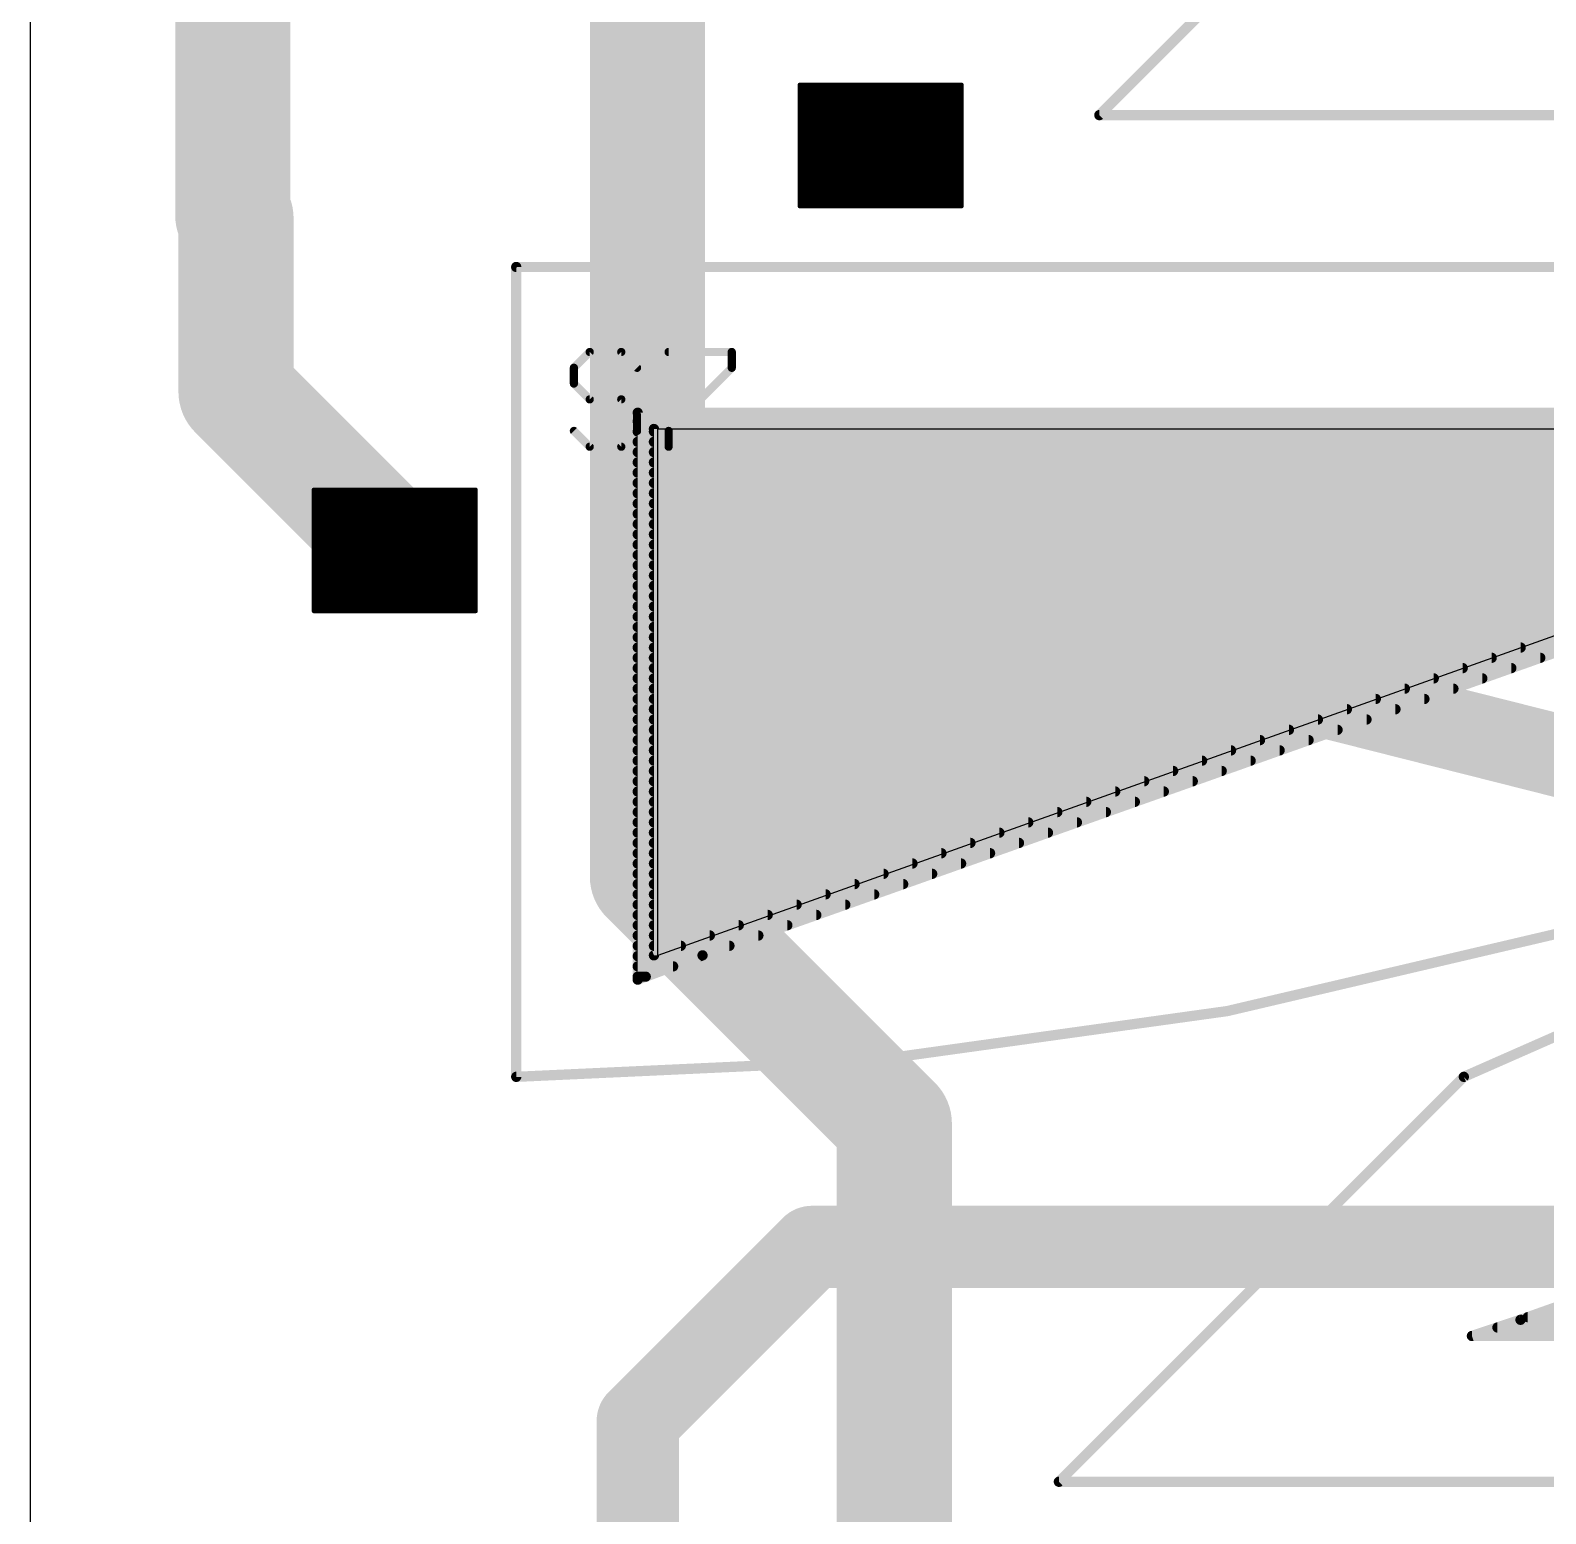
# Model space of a CAD drawing. Extents: x 0 to 82, y 0 to 110.
# Drawn here: x 0 to 18.71, y 22.11 to 40.42 of the extents above; entities that cross this region are included whole.
import ezdxf

# ---------------------------------------------------------------- set-up
doc = ezdxf.new("R2010")
doc.units = 0
for name, color, linetype in [('1', 22, 'CONTINUOUS'), ('16', 175, 'CONTINUOUS'), ('17', 82, 'CONTINUOUS'), ('18', 82, 'CONTINUOUS'), ('20', 7, 'CONTINUOUS'), ('21', 253, 'CONTINUOUS'), ('23', 7, 'CONTINUOUS'), ('25', 253, 'CONTINUOUS'), ('29', 253, 'CONTINUOUS'), ('30', 253, 'CONTINUOUS'), ('31', 253, 'CONTINUOUS')]:
    doc.layers.add(name, color=color, linetype=linetype)

# ---------------------------------------------------------------- blocks, each defined once
blk = doc.blocks.new('ROUNDP')
at = {"const_width": 0.5}
blk.add_lwpolyline([(0, -0.25, 1), (0, 0.25, 1), (0, -0.25)], format="xyb", dxfattribs=at)
blk = doc.blocks.new('RECT')
blk.add_solid([(-0.5, -0.5), (0.5, -0.5), (-0.5, 0.5), (0.5, 0.5)])
blk = doc.blocks.new('ROUNDV')
at = {"const_width": 0.5}
blk.add_lwpolyline([(0, -0.25, 1), (0, 0.25, 1), (0, -0.25)], format="xyb", dxfattribs=at)

msp = doc.modelspace()

# ---------------------------------------------------------------- linework, layer by layer
at = {"layer": '1'}
for p, q in [((7.75, 35.5), (24.5172, 35.5)), ((7.75, 29), (7.75, 35.5)), ((24.6017, 35.0065), (7.75, 29))]:
    msp.add_line(p, q, dxfattribs=at)
for points, const_width in [([(2.54, 38.1), (2.54, 35.96)], 1.4224), ([(2.54, 35.96), (4.5, 34)], 1.4224), ([(5.5, 34.75), (3.5, 34.75)], 0.05), ([(3.5, 34.75), (3.5, 33.25)], 0.05), ([(5.5, 34.75), (3.5, 34.75)], 0.05), ([(5.5, 34.7), (3.5, 34.7)], 0.05), ([(5.5, 34.65), (3.5, 34.65)], 0.05), ([(5.5, 34.6), (3.5, 34.6)], 0.05), ([(5.5, 33.25), (5.5, 34.75)], 0.05), ([(5.5, 34.55), (3.5, 34.55)], 0.05), ([(5.5, 34.5), (3.5, 34.5)], 0.05), ([(5.5, 34.45), (3.5, 34.45)], 0.05), ([(5.5, 34.4), (3.5, 34.4)], 0.05), ([(5.5, 34.35), (3.5, 34.35)], 0.05), ([(5.5, 34.3), (3.5, 34.3)], 0.05), ([(5.5, 34.25), (3.5, 34.25)], 0.05), ([(5.5, 34.2), (3.5, 34.2)], 0.05), ([(5.5, 34.15), (3.5, 34.15)], 0.05), ([(5.5, 34.1), (3.5, 34.1)], 0.05), ([(5.5, 34.05), (3.5, 34.05)], 0.05), ([(5.5, 34), (3.5, 34)], 0.05), ([(5.5, 33.95), (3.5, 33.95)], 0.05), ([(5.5, 33.9), (3.5, 33.9)], 0.05), ([(5.5, 33.85), (3.5, 33.85)], 0.05), ([(5.5, 33.8), (3.5, 33.8)], 0.05), ([(5.5, 33.75), (3.5, 33.75)], 0.05), ([(5.5, 33.7), (3.5, 33.7)], 0.05), ([(5.5, 33.65), (3.5, 33.65)], 0.05), ([(5.5, 33.6), (3.5, 33.6)], 0.05), ([(5.5, 33.55), (3.5, 33.55)], 0.05), ([(5.5, 33.5), (3.5, 33.5)], 0.05), ([(5.5, 33.45), (3.5, 33.45)], 0.05), ([(5.5, 33.4), (3.5, 33.4)], 0.05), ([(5.5, 33.35), (3.5, 33.35)], 0.05), ([(5.5, 33.3), (3.5, 33.3)], 0.05), ([(3.5, 33.25), (5.5, 33.25)], 0.05), ([(14.732, 32.512), (8.6, 32.4)], 1.016), ([(7.5, 23.248), (9.652, 25.4)], 1.016), ([(9.652, 25.4), (25.908, 25.4)], 1.016), ([(7.5, 16), (7.5, 23.248)], 1.016)]:
    msp.add_lwpolyline(points, dxfattribs=dict(at, const_width=const_width))
for points, const_width in [([(2.8956, 38.1, 1), (2.1844, 38.1)], 0.7112), ([(2.7914, 36.2114, 1), (2.2886, 35.7086)], 0.7112), ([(2.1844, 35.96, 1), (2.8956, 35.96)], 0.7112), ([(3.5, 34.7625, 1), (3.5, 34.7375)], 0.025), ([(3.5125, 34.75, 1), (3.4875, 34.75)], 0.025), ([(3.5, 34.7625, 1), (3.5, 34.7375)], 0.025), ([(3.5, 34.7125, 1), (3.5, 34.6875)], 0.025), ([(3.5, 34.6625, 1), (3.5, 34.6375)], 0.025), ([(3.5, 34.6125, 1), (3.5, 34.5875)], 0.025), ([(5.5125, 34.75, 1), (5.4875, 34.75)], 0.025), ([(5.5, 34.7375, 1), (5.5, 34.7625)], 0.025), ([(5.5, 34.7375, 1), (5.5, 34.7625)], 0.025), ([(5.5, 34.6875, 1), (5.5, 34.7125)], 0.025), ([(5.5, 34.6375, 1), (5.5, 34.6625)], 0.025), ([(5.5, 34.5875, 1), (5.5, 34.6125)], 0.025), ([(3.5, 34.5625, 1), (3.5, 34.5375)], 0.025), ([(3.5, 34.5125, 1), (3.5, 34.4875)], 0.025), ([(3.5, 34.4625, 1), (3.5, 34.4375)], 0.025), ([(4.2486, 33.7486, 1), (4.7514, 34.2514)], 0.7112), ([(5.5, 34.5375, 1), (5.5, 34.5625)], 0.025), ([(5.5, 34.4875, 1), (5.5, 34.5125)], 0.025), ([(5.5, 34.4375, 1), (5.5, 34.4625)], 0.025), ([(3.5, 34.4125, 1), (3.5, 34.3875)], 0.025), ([(3.5, 34.3625, 1), (3.5, 34.3375)], 0.025), ([(3.5, 34.3125, 1), (3.5, 34.2875)], 0.025), ([(3.5, 34.2625, 1), (3.5, 34.2375)], 0.025), ([(5.5, 34.3875, 1), (5.5, 34.4125)], 0.025), ([(5.5, 34.3375, 1), (5.5, 34.3625)], 0.025), ([(5.5, 34.2875, 1), (5.5, 34.3125)], 0.025), ([(5.5, 34.2375, 1), (5.5, 34.2625)], 0.025), ([(3.5, 34.2125, 1), (3.5, 34.1875)], 0.025), ([(3.5, 34.1625, 1), (3.5, 34.1375)], 0.025), ([(3.5, 34.1125, 1), (3.5, 34.0875)], 0.025), ([(3.5, 34.0625, 1), (3.5, 34.0375)], 0.025), ([(5.5, 34.1875, 1), (5.5, 34.2125)], 0.025), ([(5.5, 34.1375, 1), (5.5, 34.1625)], 0.025), ([(5.5, 34.0875, 1), (5.5, 34.1125)], 0.025), ([(5.5, 34.0375, 1), (5.5, 34.0625)], 0.025), ([(3.5, 34.0125, 1), (3.5, 33.9875)], 0.025), ([(3.5, 33.9625, 1), (3.5, 33.9375)], 0.025), ([(3.5, 33.9125, 1), (3.5, 33.8875)], 0.025), ([(3.5, 33.8625, 1), (3.5, 33.8375)], 0.025), ([(5.5, 33.9875, 1), (5.5, 34.0125)], 0.025), ([(5.5, 33.9375, 1), (5.5, 33.9625)], 0.025), ([(5.5, 33.8875, 1), (5.5, 33.9125)], 0.025), ([(5.5, 33.8375, 1), (5.5, 33.8625)], 0.025), ([(3.5, 33.8125, 1), (3.5, 33.7875)], 0.025), ([(3.5, 33.7625, 1), (3.5, 33.7375)], 0.025), ([(3.5, 33.7125, 1), (3.5, 33.6875)], 0.025), ([(5.5, 33.7875, 1), (5.5, 33.8125)], 0.025), ([(5.5, 33.7375, 1), (5.5, 33.7625)], 0.025), ([(5.5, 33.6875, 1), (5.5, 33.7125)], 0.025), ([(3.5, 33.6625, 1), (3.5, 33.6375)], 0.025), ([(3.5, 33.6125, 1), (3.5, 33.5875)], 0.025), ([(3.5, 33.5625, 1), (3.5, 33.5375)], 0.025), ([(3.5, 33.5125, 1), (3.5, 33.4875)], 0.025), ([(5.5, 33.6375, 1), (5.5, 33.6625)], 0.025), ([(5.5, 33.5875, 1), (5.5, 33.6125)], 0.025), ([(5.5, 33.5375, 1), (5.5, 33.5625)], 0.025), ([(5.5, 33.4875, 1), (5.5, 33.5125)], 0.025), ([(3.5, 33.4625, 1), (3.5, 33.4375)], 0.025), ([(3.5, 33.4125, 1), (3.5, 33.3875)], 0.025), ([(3.5, 33.3625, 1), (3.5, 33.3375)], 0.025), ([(3.5, 33.3125, 1), (3.5, 33.2875)], 0.025), ([(5.5, 33.4375, 1), (5.5, 33.4625)], 0.025), ([(5.5, 33.3875, 1), (5.5, 33.4125)], 0.025), ([(5.5, 33.3375, 1), (5.5, 33.3625)], 0.025), ([(5.5, 33.2875, 1), (5.5, 33.3125)], 0.025), ([(3.5, 33.2625, 1), (3.5, 33.2375)], 0.025), ([(3.4875, 33.25, 1), (3.5125, 33.25)], 0.025), ([(5.4875, 33.25, 1), (5.5125, 33.25)], 0.025), ([(5.5, 33.2375, 1), (5.5, 33.2625)], 0.025), ([(14.7366, 32.258, 1), (14.7274, 32.766)], 0.508), ([(8.5954, 32.654, 1), (8.6046, 32.146)], 0.508), ([(9.652, 25.654, 1), (9.652, 25.146)], 0.508), ([(9.8316, 25.2204, 1), (9.4724, 25.5796)], 0.508), ([(7.754, 23.248, 1), (7.246, 23.248)], 0.508), ([(7.3204, 23.4276, 1), (7.6796, 23.0684)], 0.508)]:
    msp.add_lwpolyline(points, format="xyb", dxfattribs=dict(at, const_width=const_width))
at = {"layer": '16'}
for points, const_width in [([(2.5, 59.944), (2.5, 38.14)], 1.4224), ([(7.62, 42.164), (7.62, 29.972)], 1.4224), ([(2.5, 38.14), (2.54, 38.1)], 1.016), ([(40.5, 26), (14.732, 32.512)], 1.016), ([(7.62, 29.972), (10.668, 26.924)], 1.4224), ([(10.668, 26.924), (10.668, 15.748)], 1.4224)]:
    msp.add_lwpolyline(points, dxfattribs=dict(at, const_width=const_width))
for points, const_width in [([(2.6796, 38.3196, 1), (2.3204, 37.9604)], 0.508), ([(2.1444, 38.14, 1), (2.8556, 38.14)], 0.7112), ([(2.3604, 37.9204, 1), (2.7196, 38.2796)], 0.508), ([(14.7942, 32.7583, 1), (14.6698, 32.2657)], 0.508), ([(7.8714, 30.2234, 1), (7.3686, 29.7206)], 0.7112), ([(7.2644, 29.972, 1), (7.9756, 29.972)], 0.7112), ([(11.0236, 26.924, 1), (10.3124, 26.924)], 0.7112), ([(10.4166, 26.6726, 1), (10.9194, 27.1754)], 0.7112)]:
    msp.add_lwpolyline(points, format="xyb", dxfattribs=dict(at, const_width=const_width))
at = {"layer": '20'}
msp.add_line((0, 109.5), (0, 0), dxfattribs=at)
at = {"layer": '21', "const_width": 0.127}
for points in [[(18.2, 44.375), (13.2, 39.375)], [(13.2, 39.375), (39.5, 39.375)], [(32.3, 37.5), (6, 37.5)], [(6, 37.5), (6, 27.5)], [(17.7, 27.5), (12.7, 22.5)], [(12.7, 22.5), (39, 22.5)]]:
    msp.add_lwpolyline(points, dxfattribs=at)
at = {"layer": '21'}
for points, const_width in [([(13.1775, 39.3975, 1), (13.2225, 39.3525)], 0.0635), ([(13.2, 39.4068, 1), (13.2, 39.3432)], 0.0635), ([(6, 37.5318, 1), (6, 37.4682)], 0.0635), ([(6.0317, 37.5, 1), (5.9683, 37.5)], 0.0635), ([(6, 27.5, 0.1158), (27.3, 32.5)], 0.127), ([(39, 32.5, 0.1158), (17.7, 27.5)], 0.127), ([(6, 27.5317, 1), (6, 27.4683)], 0.0635), ([(5.9683, 27.5, 1), (6.0317, 27.5)], 0.0635), ([(17.6859, 27.5284, 1), (17.7141, 27.4716)], 0.0635), ([(17.7225, 27.4775, 1), (17.6775, 27.5225)], 0.0635), ([(12.6775, 22.5225, 1), (12.7225, 22.4775)], 0.0635), ([(12.7, 22.5317, 1), (12.7, 22.4683)], 0.0635)]:
    msp.add_lwpolyline(points, format="xyb", dxfattribs=dict(at, const_width=const_width))
at = {"layer": '23'}
msp.add_point((6, 37.5), dxfattribs=at)
at = {"layer": '25', "const_width": 0.1016}
for points in [[(6.9069, 36.4502), (6.712, 36.2553)], [(7.2967, 36.4502), (6.9069, 36.4502)], [(7.4916, 36.2553), (7.2967, 36.4502)], [(7.8814, 36.4502), (8.661, 36.4502)], [(8.661, 36.4502), (8.661, 36.2553)], [(6.712, 36.2553), (6.712, 36.0604)], [(8.661, 36.2553), (7.8814, 35.4757)], [(6.712, 36.0604), (6.9069, 35.8655)], [(6.9069, 35.8655), (7.2967, 35.8655)], [(7.2967, 35.8655), (7.4916, 35.6706)], [(7.4916, 35.6706), (7.4916, 35.4757)], [(6.9069, 35.2808), (6.712, 35.4757)], [(7.4916, 35.4757), (7.2967, 35.2808)], [(7.8814, 35.4757), (7.8814, 35.2808)], [(7.2967, 35.2808), (6.9069, 35.2808)]]:
    msp.add_lwpolyline(points, dxfattribs=at)
at = {"layer": '25', "const_width": 0.0508}
for points in [[(6.9069, 36.4756, 1), (6.9069, 36.4248)], [(6.9249, 36.4322, 1), (6.8889, 36.4682)], [(7.3147, 36.4682, 1), (7.2787, 36.4322)], [(7.2967, 36.4248, 1), (7.2967, 36.4756)], [(7.8814, 36.4756, 1), (7.8814, 36.4248)], [(8.6864, 36.4502, 1), (8.6356, 36.4502)], [(8.661, 36.4248, 1), (8.661, 36.4756)], [(6.7374, 36.2553, 1), (6.6866, 36.2553)], [(8.679, 36.2373, 1), (8.643, 36.2733)], [(6.694, 36.2733, 1), (6.73, 36.2373)], [(7.4736, 36.2373, 1), (7.5096, 36.2733)], [(8.6356, 36.2553, 1), (8.6864, 36.2553)], [(6.73, 36.0784, 1), (6.694, 36.0424)], [(6.6866, 36.0604, 1), (6.7374, 36.0604)], [(6.9069, 35.8909, 1), (6.9069, 35.8401)], [(6.8889, 35.8475, 1), (6.9249, 35.8835)], [(7.3147, 35.8835, 1), (7.2787, 35.8475)], [(7.2967, 35.8401, 1), (7.2967, 35.8909)], [(7.517, 35.6706, 1), (7.4662, 35.6706)], [(7.4736, 35.6526, 1), (7.5096, 35.6886)], [(6.73, 35.4937, 1), (6.694, 35.4577)], [(7.4662, 35.4757, 1), (7.517, 35.4757)], [(7.5096, 35.4577, 1), (7.4736, 35.4937)], [(7.8634, 35.4937, 1), (7.8994, 35.4577)], [(7.9068, 35.4757, 1), (7.856, 35.4757)], [(6.9069, 35.3062, 1), (6.9069, 35.2554)], [(6.8889, 35.2628, 1), (6.9249, 35.2988)], [(7.2787, 35.2988, 1), (7.3147, 35.2628)], [(7.2967, 35.2554, 1), (7.2967, 35.3062)], [(7.856, 35.2808, 1), (7.9068, 35.2808)]]:
    msp.add_lwpolyline(points, format="xyb", dxfattribs=at)
at = {"layer": '29'}
for points, const_width in [([(11.5, 39.75), (9.5, 39.75)], 0.05), ([(9.5, 39.75), (9.5, 38.25)], 0.05), ([(11.5, 39.75), (9.5, 39.75)], 0.05), ([(11.5, 39.7), (9.5, 39.7)], 0.05), ([(11.5, 39.65), (9.5, 39.65)], 0.05), ([(11.5, 38.25), (11.5, 39.75)], 0.05), ([(11.5, 39.6), (9.5, 39.6)], 0.05), ([(11.5, 39.55), (9.5, 39.55)], 0.05), ([(11.5, 39.5), (9.5, 39.5)], 0.05), ([(11.5, 39.45), (9.5, 39.45)], 0.05), ([(11.5, 39.4), (9.5, 39.4)], 0.05), ([(11.5, 39.35), (9.5, 39.35)], 0.05), ([(11.5, 39.3), (9.5, 39.3)], 0.05), ([(11.5, 39.25), (9.5, 39.25)], 0.05), ([(11.5, 39.2), (9.5, 39.2)], 0.05), ([(11.5, 39.15), (9.5, 39.15)], 0.05), ([(11.5, 39.1), (9.5, 39.1)], 0.05), ([(11.5, 39.05), (9.5, 39.05)], 0.05), ([(11.5, 39), (9.5, 39)], 0.05), ([(11.5, 38.95), (9.5, 38.95)], 0.05), ([(11.5, 38.9), (9.5, 38.9)], 0.05), ([(11.5, 38.85), (9.5, 38.85)], 0.05), ([(11.5, 38.8), (9.5, 38.8)], 0.05), ([(11.5, 38.75), (9.5, 38.75)], 0.05), ([(11.5, 38.7), (9.5, 38.7)], 0.05), ([(11.5, 38.65), (9.5, 38.65)], 0.05), ([(11.5, 38.6), (9.5, 38.6)], 0.05), ([(11.5, 38.55), (9.5, 38.55)], 0.05), ([(11.5, 38.5), (9.5, 38.5)], 0.05), ([(11.5, 38.45), (9.5, 38.45)], 0.05), ([(11.5, 38.4), (9.5, 38.4)], 0.05), ([(11.5, 38.35), (9.5, 38.35)], 0.05), ([(11.5, 38.3), (9.5, 38.3)], 0.05), ([(9.5, 38.25), (11.5, 38.25)], 0.05), ([(7.5, 35.7), (7.5, 28.7)], 0.127), ([(27.2, 35.7), (7.5, 35.7)], 0.127), ([(26.885, 35.595), (7.5, 35.595)], 0.127), ([(8.3, 29), (26.6, 35.5)], 0.127), ([(26.5099, 35.468), (7.5, 35.468)], 0.127), ([(26.1524, 35.341), (7.5, 35.341)], 0.127), ([(25.7948, 35.214), (7.5, 35.214)], 0.127), ([(25.4372, 35.087), (7.5, 35.087)], 0.127), ([(25.0797, 34.96), (7.5, 34.96)], 0.127), ([(24.7221, 34.833), (7.5, 34.833)], 0.127), ([(24.3646, 34.706), (7.5, 34.706)], 0.127), ([(24.007, 34.579), (7.5, 34.579)], 0.127), ([(23.6495, 34.452), (7.5, 34.452)], 0.127), ([(23.2919, 34.325), (7.5, 34.325)], 0.127), ([(22.9344, 34.198), (7.5, 34.198)], 0.127), ([(22.5768, 34.071), (7.5, 34.071)], 0.127), ([(22.2193, 33.944), (7.5, 33.944)], 0.127), ([(21.8617, 33.817), (7.5, 33.817)], 0.127), ([(21.5042, 33.69), (7.5, 33.69)], 0.127), ([(21.1466, 33.563), (7.5, 33.563)], 0.127), ([(20.789, 33.436), (7.5, 33.436)], 0.127), ([(20.4315, 33.309), (7.5, 33.309)], 0.127), ([(20.0739, 33.182), (7.5, 33.182)], 0.127), ([(19.7164, 33.055), (7.5, 33.055)], 0.127), ([(19.3588, 32.928), (7.5, 32.928)], 0.127), ([(19.0013, 32.801), (7.5, 32.801)], 0.127), ([(18.6437, 32.674), (7.5, 32.674)], 0.127), ([(18.2862, 32.547), (7.5, 32.547)], 0.127), ([(17.9286, 32.42), (7.5, 32.42)], 0.127), ([(17.5711, 32.293), (7.5, 32.293)], 0.127), ([(17.2135, 32.166), (7.5, 32.166)], 0.127), ([(16.856, 32.039), (7.5, 32.039)], 0.127), ([(16.4984, 31.912), (7.5, 31.912)], 0.127), ([(16.1408, 31.785), (7.5, 31.785)], 0.127), ([(15.7833, 31.658), (7.5, 31.658)], 0.127), ([(15.4257, 31.531), (7.5, 31.531)], 0.127), ([(15.0682, 31.404), (7.5, 31.404)], 0.127), ([(14.7106, 31.277), (7.5, 31.277)], 0.127), ([(14.3531, 31.15), (7.5, 31.15)], 0.127), ([(13.9955, 31.023), (7.5, 31.023)], 0.127), ([(36.7, 31), (18.4, 24.5)], 0.127), ([(13.638, 30.896), (7.5, 30.896)], 0.127), ([(13.2804, 30.769), (7.5, 30.769)], 0.127), ([(12.9229, 30.642), (7.5, 30.642)], 0.127), ([(12.5653, 30.515), (7.5, 30.515)], 0.127), ([(12.2078, 30.388), (7.5, 30.388)], 0.127), ([(11.8502, 30.261), (7.5, 30.261)], 0.127), ([(11.4926, 30.134), (7.5, 30.134)], 0.127), ([(11.1351, 30.007), (7.5, 30.007)], 0.127), ([(10.7775, 29.88), (7.5, 29.88)], 0.127), ([(10.42, 29.753), (7.5, 29.753)], 0.127), ([(10.0624, 29.626), (7.5, 29.626)], 0.127), ([(9.7049, 29.499), (7.5, 29.499)], 0.127), ([(9.3473, 29.372), (7.5, 29.372)], 0.127), ([(8.9898, 29.245), (7.5, 29.245)], 0.127), ([(8.6322, 29.118), (7.5, 29.118)], 0.127), ([(7.5, 28.7), (8.3, 29)], 0.127), ([(8.276, 28.991), (7.5, 28.991)], 0.127), ([(7.9373, 28.864), (7.5, 28.864)], 0.127), ([(7.5987, 28.737), (7.5, 28.737)], 0.127), ([(18.4, 24.5), (17.8, 24.3)], 0.127), ([(18.4901, 24.532), (37.5, 24.532)], 0.127), ([(17.8, 24.3), (37.5, 24.3)], 0.127), ([(18.115, 24.405), (37.5, 24.405)], 0.127)]:
    msp.add_lwpolyline(points, dxfattribs=dict(at, const_width=const_width))
for points, const_width in [([(9.5, 39.7625, 1), (9.5, 39.7375)], 0.025), ([(9.5125, 39.75, 1), (9.4875, 39.75)], 0.025), ([(9.5, 39.7625, 1), (9.5, 39.7375)], 0.025), ([(9.5, 39.7125, 1), (9.5, 39.6875)], 0.025), ([(9.5, 39.6625, 1), (9.5, 39.6375)], 0.025), ([(11.5125, 39.75, 1), (11.4875, 39.75)], 0.025), ([(11.5, 39.7375, 1), (11.5, 39.7625)], 0.025), ([(11.5, 39.7375, 1), (11.5, 39.7625)], 0.025), ([(11.5, 39.6875, 1), (11.5, 39.7125)], 0.025), ([(11.5, 39.6375, 1), (11.5, 39.6625)], 0.025), ([(9.5, 39.6125, 1), (9.5, 39.5875)], 0.025), ([(9.5, 39.5625, 1), (9.5, 39.5375)], 0.025), ([(9.5, 39.5125, 1), (9.5, 39.4875)], 0.025), ([(11.5, 39.5875, 1), (11.5, 39.6125)], 0.025), ([(11.5, 39.5375, 1), (11.5, 39.5625)], 0.025), ([(11.5, 39.4875, 1), (11.5, 39.5125)], 0.025), ([(9.5, 39.4625, 1), (9.5, 39.4375)], 0.025), ([(9.5, 39.4125, 1), (9.5, 39.3875)], 0.025), ([(9.5, 39.3625, 1), (9.5, 39.3375)], 0.025), ([(9.5, 39.3125, 1), (9.5, 39.2875)], 0.025), ([(11.5, 39.4375, 1), (11.5, 39.4625)], 0.025), ([(11.5, 39.3875, 1), (11.5, 39.4125)], 0.025), ([(11.5, 39.3375, 1), (11.5, 39.3625)], 0.025), ([(11.5, 39.2875, 1), (11.5, 39.3125)], 0.025), ([(9.5, 39.2625, 1), (9.5, 39.2375)], 0.025), ([(9.5, 39.2125, 1), (9.5, 39.1875)], 0.025), ([(9.5, 39.1625, 1), (9.5, 39.1375)], 0.025), ([(9.5, 39.1125, 1), (9.5, 39.0875)], 0.025), ([(11.5, 39.2375, 1), (11.5, 39.2625)], 0.025), ([(11.5, 39.1875, 1), (11.5, 39.2125)], 0.025), ([(11.5, 39.1375, 1), (11.5, 39.1625)], 0.025), ([(11.5, 39.0875, 1), (11.5, 39.1125)], 0.025), ([(9.5, 39.0625, 1), (9.5, 39.0375)], 0.025), ([(9.5, 39.0125, 1), (9.5, 38.9875)], 0.025), ([(9.5, 38.9625, 1), (9.5, 38.9375)], 0.025), ([(9.5, 38.9125, 1), (9.5, 38.8875)], 0.025), ([(11.5, 39.0375, 1), (11.5, 39.0625)], 0.025), ([(11.5, 38.9875, 1), (11.5, 39.0125)], 0.025), ([(11.5, 38.9375, 1), (11.5, 38.9625)], 0.025), ([(11.5, 38.8875, 1), (11.5, 38.9125)], 0.025), ([(9.5, 38.8625, 1), (9.5, 38.8375)], 0.025), ([(9.5, 38.8125, 1), (9.5, 38.7875)], 0.025), ([(9.5, 38.7625, 1), (9.5, 38.7375)], 0.025), ([(11.5, 38.8375, 1), (11.5, 38.8625)], 0.025), ([(11.5, 38.7875, 1), (11.5, 38.8125)], 0.025), ([(11.5, 38.7375, 1), (11.5, 38.7625)], 0.025), ([(9.5, 38.7125, 1), (9.5, 38.6875)], 0.025), ([(9.5, 38.6625, 1), (9.5, 38.6375)], 0.025), ([(9.5, 38.6125, 1), (9.5, 38.5875)], 0.025), ([(9.5, 38.5625, 1), (9.5, 38.5375)], 0.025), ([(11.5, 38.6875, 1), (11.5, 38.7125)], 0.025), ([(11.5, 38.6375, 1), (11.5, 38.6625)], 0.025), ([(11.5, 38.5875, 1), (11.5, 38.6125)], 0.025), ([(11.5, 38.5375, 1), (11.5, 38.5625)], 0.025), ([(9.5, 38.5125, 1), (9.5, 38.4875)], 0.025), ([(9.5, 38.4625, 1), (9.5, 38.4375)], 0.025), ([(9.5, 38.4125, 1), (9.5, 38.3875)], 0.025), ([(9.5, 38.3625, 1), (9.5, 38.3375)], 0.025), ([(11.5, 38.4875, 1), (11.5, 38.5125)], 0.025), ([(11.5, 38.4375, 1), (11.5, 38.4625)], 0.025), ([(11.5, 38.3875, 1), (11.5, 38.4125)], 0.025), ([(11.5, 38.3375, 1), (11.5, 38.3625)], 0.025), ([(9.5, 38.3125, 1), (9.5, 38.2875)], 0.025), ([(9.5, 38.2625, 1), (9.5, 38.2375)], 0.025), ([(9.4875, 38.25, 1), (9.5125, 38.25)], 0.025), ([(11.4875, 38.25, 1), (11.5125, 38.25)], 0.025), ([(11.5, 38.2875, 1), (11.5, 38.3125)], 0.025), ([(11.5, 38.2375, 1), (11.5, 38.2625)], 0.025), ([(7.5, 35.7318, 1), (7.5, 35.6683)], 0.0635), ([(7.5317, 35.7, 1), (7.4683, 35.7)], 0.0635), ([(7.5, 35.6268, 1), (7.5, 35.5632)], 0.0635), ([(7.5, 35.3728, 1), (7.5, 35.3092)], 0.0635), ([(7.5, 35.4998, 1), (7.5, 35.4363)], 0.0635), ([(7.5, 35.2458, 1), (7.5, 35.1822)], 0.0635), ([(7.5, 34.9918, 1), (7.5, 34.9282)], 0.0635), ([(7.5, 35.1188, 1), (7.5, 35.0553)], 0.0635), ([(7.5, 34.8648, 1), (7.5, 34.8012)], 0.0635), ([(7.5, 34.6108, 1), (7.5, 34.5472)], 0.0635), ([(7.5, 34.7378, 1), (7.5, 34.6743)], 0.0635), ([(7.5, 34.4838, 1), (7.5, 34.4202)], 0.0635), ([(7.5, 34.3568, 1), (7.5, 34.2933)], 0.0635), ([(7.5, 34.2298, 1), (7.5, 34.1662)], 0.0635), ([(7.5, 34.1028, 1), (7.5, 34.0393)], 0.0635), ([(7.5, 33.9758, 1), (7.5, 33.9123)], 0.0635), ([(7.5, 33.8488, 1), (7.5, 33.7852)], 0.0635), ([(7.5, 33.7218, 1), (7.5, 33.6583)], 0.0635), ([(7.5, 33.5948, 1), (7.5, 33.5312)], 0.0635), ([(7.5, 33.4678, 1), (7.5, 33.4042)], 0.0635), ([(7.5, 33.3408, 1), (7.5, 33.2773)], 0.0635), ([(7.5, 33.2138, 1), (7.5, 33.1502)], 0.0635), ([(7.5, 33.0868, 1), (7.5, 33.0232)], 0.0635), ([(7.5, 32.9598, 1), (7.5, 32.8963)], 0.0635), ([(7.5, 32.8328, 1), (7.5, 32.7692)], 0.0635), ([(7.5, 32.7058, 1), (7.5, 32.6422)], 0.0635), ([(7.5, 32.5788, 1), (7.5, 32.5153)], 0.0635), ([(18.2862, 32.5153, 1), (18.2862, 32.5788)], 0.0635), ([(18.6437, 32.6422, 1), (18.6437, 32.7058)], 0.0635), ([(7.5, 32.4518, 1), (7.5, 32.3882)], 0.0635), ([(17.9286, 32.3882, 1), (17.9286, 32.4518)], 0.0635), ([(7.5, 32.3248, 1), (7.5, 32.2612)], 0.0635), ([(7.5, 32.1978, 1), (7.5, 32.1343)], 0.0635), ([(17.2135, 32.1343, 1), (17.2135, 32.1978)], 0.0635), ([(17.5711, 32.2612, 1), (17.5711, 32.3248)], 0.0635), ([(7.5, 32.0708, 1), (7.5, 32.0072)], 0.0635), ([(16.856, 32.0072, 1), (16.856, 32.0708)], 0.0635), ([(7.5, 31.9438, 1), (7.5, 31.8803)], 0.0635), ([(7.5, 31.8167, 1), (7.5, 31.7533)], 0.0635), ([(16.1408, 31.7533, 1), (16.1408, 31.8167)], 0.0635), ([(16.4984, 31.8803, 1), (16.4984, 31.9438)], 0.0635), ([(7.5, 31.6898, 1), (7.5, 31.6263)], 0.0635), ([(15.7833, 31.6263, 1), (15.7833, 31.6898)], 0.0635), ([(7.5, 31.5628, 1), (7.5, 31.4993)], 0.0635), ([(7.5, 31.4357, 1), (7.5, 31.3723)], 0.0635), ([(15.0682, 31.3723, 1), (15.0682, 31.4357)], 0.0635), ([(15.4257, 31.4993, 1), (15.4257, 31.5628)], 0.0635), ([(7.5, 31.3087, 1), (7.5, 31.2453)], 0.0635), ([(14.7106, 31.2453, 1), (14.7106, 31.3087)], 0.0635), ([(7.5, 31.1818, 1), (7.5, 31.1183)], 0.0635), ([(7.5, 31.0548, 1), (7.5, 30.9913)], 0.0635), ([(13.9955, 30.9913, 1), (13.9955, 31.0548)], 0.0635), ([(14.3531, 31.1183, 1), (14.3531, 31.1818)], 0.0635), ([(7.5, 30.9277, 1), (7.5, 30.8643)], 0.0635), ([(13.638, 30.8643, 1), (13.638, 30.9277)], 0.0635), ([(7.5, 30.8008, 1), (7.5, 30.7373)], 0.0635), ([(7.5, 30.6738, 1), (7.5, 30.6103)], 0.0635), ([(12.9229, 30.6103, 1), (12.9229, 30.6738)], 0.0635), ([(13.2804, 30.7373, 1), (13.2804, 30.8008)], 0.0635), ([(7.5, 30.5467, 1), (7.5, 30.4833)], 0.0635), ([(12.5653, 30.4833, 1), (12.5653, 30.5467)], 0.0635), ([(7.5, 30.4198, 1), (7.5, 30.3563)], 0.0635), ([(7.5, 30.2928, 1), (7.5, 30.2293)], 0.0635), ([(11.8502, 30.2293, 1), (11.8502, 30.2928)], 0.0635), ([(12.2078, 30.3563, 1), (12.2078, 30.4198)], 0.0635), ([(7.5, 30.1657, 1), (7.5, 30.1023)], 0.0635), ([(11.4926, 30.1023, 1), (11.4926, 30.1657)], 0.0635), ([(7.5, 30.0388, 1), (7.5, 29.9753)], 0.0635), ([(7.5, 29.9118, 1), (7.5, 29.8483)], 0.0635), ([(10.7775, 29.8483, 1), (10.7775, 29.9118)], 0.0635), ([(11.1351, 29.9753, 1), (11.1351, 30.0388)], 0.0635), ([(7.5, 29.7847, 1), (7.5, 29.7213)], 0.0635), ([(10.42, 29.7213, 1), (10.42, 29.7847)], 0.0635), ([(7.5, 29.6578, 1), (7.5, 29.5943)], 0.0635), ([(10.0624, 29.5943, 1), (10.0624, 29.6578)], 0.0635), ([(7.5, 29.5308, 1), (7.5, 29.4673)], 0.0635), ([(7.5, 29.4037, 1), (7.5, 29.3403)], 0.0635), ([(9.3473, 29.3403, 1), (9.3473, 29.4037)], 0.0635), ([(9.7049, 29.4673, 1), (9.7049, 29.5308)], 0.0635), ([(7.5, 29.2767, 1), (7.5, 29.2133)], 0.0635), ([(8.9898, 29.2133, 1), (8.9898, 29.2767)], 0.0635), ([(7.5, 29.1498, 1), (7.5, 29.0863)], 0.0635), ([(7.5, 29.0227, 1), (7.5, 28.9593)], 0.0635), ([(8.2894, 29.0299, 1), (8.3106, 28.9701)], 0.0635), ([(8.276, 28.9593, 1), (8.276, 29.0227)], 0.0635), ([(8.3111, 28.9703, 1), (8.2889, 29.0297)], 0.0635), ([(8.6322, 29.0863, 1), (8.6322, 29.1498)], 0.0635), ([(7.5, 28.8957, 1), (7.5, 28.8323)], 0.0635), ([(7.9373, 28.8323, 1), (7.9373, 28.8957)], 0.0635), ([(7.5, 28.7688, 1), (7.5, 28.7053)], 0.0635), ([(7.4889, 28.7297, 1), (7.5111, 28.6703)], 0.0635), ([(7.4683, 28.7, 1), (7.5317, 28.7)], 0.0635), ([(7.5987, 28.7053, 1), (7.5987, 28.7688)], 0.0635), ([(18.3894, 24.5299, 1), (18.4106, 24.4701)], 0.0635), ([(18.41, 24.4699, 1), (18.39, 24.5301)], 0.0635), ([(18.4901, 24.5637, 1), (18.4901, 24.5003)], 0.0635), ([(17.79, 24.3301, 1), (17.81, 24.2699)], 0.0635), ([(17.8, 24.3317, 1), (17.8, 24.2683)], 0.0635), ([(18.115, 24.4367, 1), (18.115, 24.3733)], 0.0635)]:
    msp.add_lwpolyline(points, format="xyb", dxfattribs=dict(at, const_width=const_width))
at = {"layer": '31', "const_width": 0.127}
for points in [[(7.7, 35.5), (7.7, 29)], [(7.7, 29), (26, 35.5)], [(26, 35.5), (7.7, 35.5)], [(25.9099, 35.468), (7.7, 35.468)], [(25.5524, 35.341), (7.7, 35.341)], [(25.1948, 35.214), (7.7, 35.214)], [(24.8372, 35.087), (7.7, 35.087)], [(24.4797, 34.96), (7.7, 34.96)], [(24.1221, 34.833), (7.7, 34.833)], [(23.7646, 34.706), (7.7, 34.706)], [(23.407, 34.579), (7.7, 34.579)], [(23.0495, 34.452), (7.7, 34.452)], [(22.6919, 34.325), (7.7, 34.325)], [(22.3344, 34.198), (7.7, 34.198)], [(21.9768, 34.071), (7.7, 34.071)], [(21.6193, 33.944), (7.7, 33.944)], [(21.2617, 33.817), (7.7, 33.817)], [(20.9042, 33.69), (7.7, 33.69)], [(20.5466, 33.563), (7.7, 33.563)], [(20.189, 33.436), (7.7, 33.436)], [(19.8315, 33.309), (7.7, 33.309)], [(19.4739, 33.182), (7.7, 33.182)], [(19.1164, 33.055), (7.7, 33.055)], [(18.7588, 32.928), (7.7, 32.928)], [(18.4013, 32.801), (7.7, 32.801)], [(18.0437, 32.674), (7.7, 32.674)], [(17.6862, 32.547), (7.7, 32.547)], [(17.3286, 32.42), (7.7, 32.42)], [(16.9711, 32.293), (7.7, 32.293)], [(16.6135, 32.166), (7.7, 32.166)], [(16.256, 32.039), (7.7, 32.039)], [(15.8984, 31.912), (7.7, 31.912)], [(15.5408, 31.785), (7.7, 31.785)], [(15.1833, 31.658), (7.7, 31.658)], [(14.8257, 31.531), (7.7, 31.531)], [(14.4682, 31.404), (7.7, 31.404)], [(14.1106, 31.277), (7.7, 31.277)], [(13.7531, 31.15), (7.7, 31.15)], [(13.3955, 31.023), (7.7, 31.023)], [(13.038, 30.896), (7.7, 30.896)], [(12.6804, 30.769), (7.7, 30.769)], [(12.3229, 30.642), (7.7, 30.642)], [(11.9653, 30.515), (7.7, 30.515)], [(11.6078, 30.388), (7.7, 30.388)], [(11.2502, 30.261), (7.7, 30.261)], [(10.8926, 30.134), (7.7, 30.134)], [(10.5351, 30.007), (7.7, 30.007)], [(10.1775, 29.88), (7.7, 29.88)], [(9.82, 29.753), (7.7, 29.753)], [(9.4624, 29.626), (7.7, 29.626)], [(9.1049, 29.499), (7.7, 29.499)], [(8.7473, 29.372), (7.7, 29.372)], [(8.3898, 29.245), (7.7, 29.245)], [(8.0322, 29.118), (7.7, 29.118)]]:
    msp.add_lwpolyline(points, dxfattribs=at)
at = {"layer": '31', "const_width": 0.0635}
for points in [[(7.7, 35.5318, 1), (7.7, 35.4682)], [(7.7317, 35.5, 1), (7.6683, 35.5)], [(7.7, 35.3728, 1), (7.7, 35.3092)], [(7.7, 35.4998, 1), (7.7, 35.4363)], [(7.7, 35.2458, 1), (7.7, 35.1822)], [(7.7, 34.9918, 1), (7.7, 34.9282)], [(7.7, 35.1188, 1), (7.7, 35.0553)], [(7.7, 34.8648, 1), (7.7, 34.8012)], [(7.7, 34.6108, 1), (7.7, 34.5472)], [(7.7, 34.7378, 1), (7.7, 34.6743)], [(7.7, 34.4838, 1), (7.7, 34.4202)], [(7.7, 34.3568, 1), (7.7, 34.2933)], [(7.7, 34.2298, 1), (7.7, 34.1662)], [(7.7, 34.1028, 1), (7.7, 34.0393)], [(7.7, 33.9758, 1), (7.7, 33.9123)], [(7.7, 33.8488, 1), (7.7, 33.7852)], [(7.7, 33.7218, 1), (7.7, 33.6583)], [(7.7, 33.5948, 1), (7.7, 33.5312)], [(7.7, 33.4678, 1), (7.7, 33.4042)], [(7.7, 33.3408, 1), (7.7, 33.2773)], [(7.7, 33.2138, 1), (7.7, 33.1502)], [(7.7, 33.0868, 1), (7.7, 33.0232)], [(7.7, 32.9598, 1), (7.7, 32.8963)], [(7.7, 32.8328, 1), (7.7, 32.7692)], [(18.4013, 32.7692, 1), (18.4013, 32.8328)], [(7.7, 32.7058, 1), (7.7, 32.6422)], [(7.7, 32.5788, 1), (7.7, 32.5153)], [(17.6862, 32.5153, 1), (17.6862, 32.5788)], [(18.0437, 32.6422, 1), (18.0437, 32.7058)], [(7.7, 32.4518, 1), (7.7, 32.3882)], [(17.3286, 32.3882, 1), (17.3286, 32.4518)], [(7.7, 32.3248, 1), (7.7, 32.2612)], [(7.7, 32.1978, 1), (7.7, 32.1343)], [(16.6135, 32.1343, 1), (16.6135, 32.1978)], [(16.9711, 32.2612, 1), (16.9711, 32.3248)], [(7.7, 32.0708, 1), (7.7, 32.0072)], [(16.256, 32.0072, 1), (16.256, 32.0708)], [(7.7, 31.9438, 1), (7.7, 31.8803)], [(7.7, 31.8167, 1), (7.7, 31.7533)], [(15.5408, 31.7533, 1), (15.5408, 31.8167)], [(15.8984, 31.8803, 1), (15.8984, 31.9438)], [(7.7, 31.6898, 1), (7.7, 31.6263)], [(15.1833, 31.6263, 1), (15.1833, 31.6898)], [(7.7, 31.5628, 1), (7.7, 31.4993)], [(7.7, 31.4357, 1), (7.7, 31.3723)], [(14.4682, 31.3723, 1), (14.4682, 31.4357)], [(14.8257, 31.4993, 1), (14.8257, 31.5628)], [(7.7, 31.3087, 1), (7.7, 31.2453)], [(14.1106, 31.2453, 1), (14.1106, 31.3087)], [(7.7, 31.1818, 1), (7.7, 31.1183)], [(7.7, 31.0548, 1), (7.7, 30.9913)], [(13.3955, 30.9913, 1), (13.3955, 31.0548)], [(13.7531, 31.1183, 1), (13.7531, 31.1818)], [(7.7, 30.9277, 1), (7.7, 30.8643)], [(13.038, 30.8643, 1), (13.038, 30.9277)], [(7.7, 30.8008, 1), (7.7, 30.7373)], [(7.7, 30.6738, 1), (7.7, 30.6103)], [(12.3229, 30.6103, 1), (12.3229, 30.6738)], [(12.6804, 30.7373, 1), (12.6804, 30.8008)], [(7.7, 30.5467, 1), (7.7, 30.4833)], [(11.9653, 30.4833, 1), (11.9653, 30.5467)], [(7.7, 30.4198, 1), (7.7, 30.3563)], [(7.7, 30.2928, 1), (7.7, 30.2293)], [(11.2502, 30.2293, 1), (11.2502, 30.2928)], [(11.6078, 30.3563, 1), (11.6078, 30.4198)], [(7.7, 30.1657, 1), (7.7, 30.1023)], [(10.8926, 30.1023, 1), (10.8926, 30.1657)], [(7.7, 30.0388, 1), (7.7, 29.9753)], [(7.7, 29.9118, 1), (7.7, 29.8483)], [(10.1775, 29.8483, 1), (10.1775, 29.9118)], [(10.5351, 29.9753, 1), (10.5351, 30.0388)], [(7.7, 29.7847, 1), (7.7, 29.7213)], [(9.82, 29.7213, 1), (9.82, 29.7847)], [(7.7, 29.6578, 1), (7.7, 29.5943)], [(9.4624, 29.5943, 1), (9.4624, 29.6578)], [(7.7, 29.5308, 1), (7.7, 29.4673)], [(7.7, 29.4037, 1), (7.7, 29.3403)], [(8.7473, 29.3403, 1), (8.7473, 29.4037)], [(9.1049, 29.4673, 1), (9.1049, 29.5308)], [(7.7, 29.2767, 1), (7.7, 29.2133)], [(8.3898, 29.2133, 1), (8.3898, 29.2767)], [(7.7, 29.1498, 1), (7.7, 29.0863)], [(7.6894, 29.0299, 1), (7.7106, 28.9701)], [(7.6683, 29, 1), (7.7317, 29)], [(8.0322, 29.0863, 1), (8.0322, 29.1498)]]:
    msp.add_lwpolyline(points, format="xyb", dxfattribs=at)

# ---------------------------------------------------------------- block references
at = {"layer": '1', "xscale": 1.5, "yscale": 1.5, "rotation": 180}
msp.add_blockref('RECT', (8.6, 32.4), dxfattribs=at)
at = {"layer": '17', "xscale": 1.308, "yscale": 1.308, "rotation": 180}
msp.add_blockref('ROUNDP', (4.5, 34), dxfattribs=at)
msp.add_blockref('ROUNDP', (4.5, 34), dxfattribs=at)
at = {"layer": '18', "xscale": 1.0064, "yscale": 1.0064}
for p in [(2.54, 38.1), (2.54, 38.1), (14.732, 32.512), (14.732, 32.512)]:
    msp.add_blockref('ROUNDV', p, dxfattribs=at)
at = {"layer": '29', "xscale": 1.2096, "yscale": 1.2096}
for p in [(2.54, 38.1), (14.732, 32.512)]:
    msp.add_blockref('ROUNDV', p, dxfattribs=at)
at = {"layer": '29', "rotation": 180}
for name, p, xscale, yscale in [('ROUNDP', (4.5, 34), 1.5112, 1.5112), ('RECT', (8.6, 32.4), 1.7032, 1.7032)]:
    msp.add_blockref(name, p, dxfattribs=dict(at, xscale=xscale, yscale=yscale))
at = {"layer": '30', "xscale": 1.2096, "yscale": 1.2096}
for p in [(2.54, 38.1), (14.732, 32.512)]:
    msp.add_blockref('ROUNDV', p, dxfattribs=at)
at = {"layer": '30', "xscale": 1.5112, "yscale": 1.5112, "rotation": 180}
msp.add_blockref('ROUNDP', (4.5, 34), dxfattribs=at)
at = {"layer": '31', "xscale": 1.5, "yscale": 1.5, "rotation": 180}
msp.add_blockref('RECT', (8.6, 32.4), dxfattribs=at)

doc.saveas('drawing.dxf')
